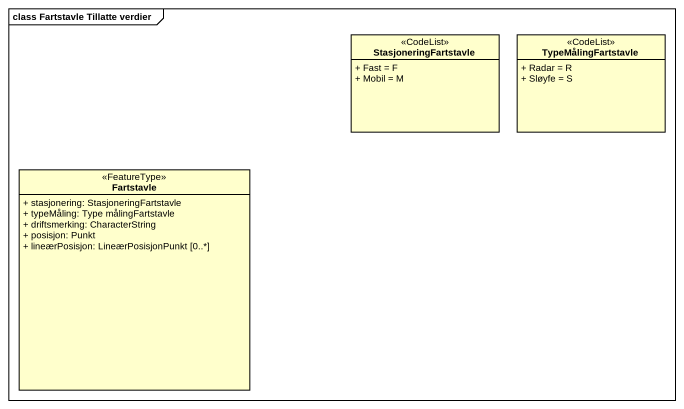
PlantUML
@startuml
mainframe class Fartstavle Tillatte verdier
hide circle
hide empty members
skinparam classAttributeIconSize 0
class StasjoneringFartstavle <<CodeList>> {
  + Fast = F
  + Mobil = M
}
class TypeMålingFartstavle <<CodeList>> {
  + Radar = R
  + Sløyfe = S
}
class Fartstavle <<FeatureType>> {
  + stasjonering: StasjoneringFartstavle
  + typeMåling: Type målingFartstavle
  + driftsmerking: CharacterString
  + posisjon: Punkt
  + lineærPosisjon: LineærPosisjonPunkt [0..*]
}
@enduml
